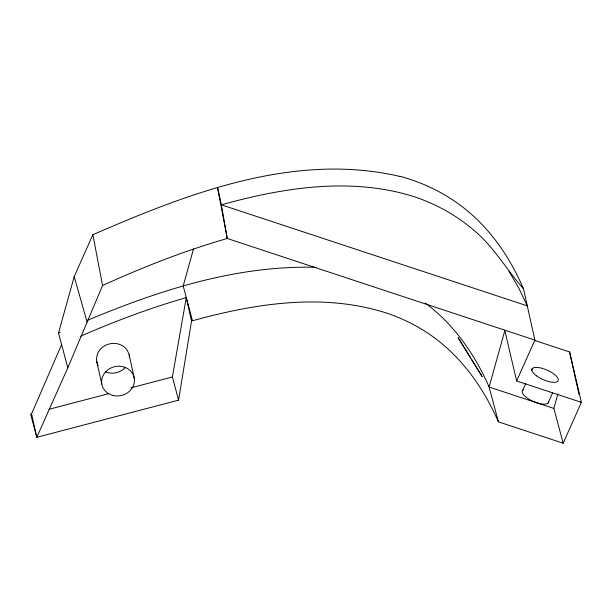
<?xml version="1.0" encoding="UTF-8"?>
<svg xmlns="http://www.w3.org/2000/svg" width="612" height="612" viewBox="0 0 612 612"><rect width="100%" height="100%" fill="white"/><g stroke="black" fill="none" stroke-linecap="round" stroke-linejoin="round"><path stroke-width="0.92" d="M61.605 344.625L31.564 413.873L30.6 414.125L36.789 437.312L178.566 400.172L191.548 321.063L186.293 297.6C150.246 307.928 115.102 321.208 80.723 336.126M178.566 400.172L172.377 376.977L186.293 297.6M31.564 413.873L36.789 437.312L67.802 367.812L58.507 333.012L74.22 276.54L92.879 234.717C188.175 193.293 294.823 151.791 400.095 176.493M193.507 248.931L183.195 285.995L192.482 320.787C254.799 303.483 322.57 292.819 385.606 312.763A179.913 161.285 -12.5 0 1 437.32 339.943C464.63 361.164 484.643 390.357 498.405 421.844L563.17 443.233L580.979 403.316L580.566 401.48M563.17 443.233L553.875 408.433L557.93 393.86M67.802 367.812L102.564 285.506L92.879 234.717M522.717 390.364L525.693 383.632M531.652 370.183L532.394 368.5M548.084 403.094L552.552 393.003M534.781 340.463L569.588 351.961L581.4 402.359L516.635 380.97L534.873 340.096L523.49 288.749C512.305 262.908 496.967 238.573 476.557 219.012A184.25 165.179 -12.5 0 0 400.149 176.34M102.564 285.506C143.024 267.123 184.495 250.744 227.251 238.489L534.873 340.096M58.507 333.012L60.183 332.262M87.439 320.313C158.998 290.417 234.916 265.723 313.306 267.253L316.09 267.467M49.052 409.29L108.867 393.615M130.96 387.832L172.377 376.977M553.875 408.433L489.118 387.044C475.348 355.564 455.336 326.364 428.025 305.143A179.913 161.285 -12.5 0 0 425.103 302.94M508.939 271.17L518.831 288.183L527.284 305.862L221.36 204.813L217.566 187.693L227.251 238.489L221.36 204.813C283.593 187.501 351.311 176.814 414.278 196.72C436.226 204.087 456.743 215.5 474.308 230.609C494.075 247.049 506.514 269.8 523.49 288.749M470.628 357.921L458.074 337.633L482.172 376.587L471.63 359.542M98.165 365.341L97.002 362.587A15.407 13.808 -12.5 0 1 96.489 358.548L97.461 354.019A17.87 16.019 -12.5 0 1 99.764 350.003L100.414 349.207A14.688 13.166 -12.5 0 1 101.118 348.465A16.501 14.787 -12.5 0 1 126.982 349.957L128.75 353.384A15.384 13.785 -12.5 0 1 129.43 357.653M74.22 276.54L87.103 322.119M498.405 421.844L489.118 387.044L504.831 330.564L516.635 380.97M96.696 361.325L101.791 384.061M569.588 351.961L578.944 394.143M129.132 354.708L134.242 378.109M105.807 371.943A16.501 14.787 -12.5 0 1 105.21 371.698M105.815 371.928A16.333 14.642 -12.5 0 0 115.247 372.945L117.879 372.241A16.738 15.002 -12.5 0 0 124.848 368.019A14.787 13.257 -12.5 0 0 125.215 367.644M548.643 401.656A14.306 5.156 23.9 0 1 532.562 401.097A14.306 5.156 23.9 0 1 523.421 389.852M536.403 375.806A14.306 5.156 23.9 0 0 558.083 380.809A14.306 5.156 23.9 0 0 540.763 367.973A14.306 5.156 23.9 0 0 536.403 375.806M112.501 395.314A16.501 14.795 -12.5 0 0 134.173 377.734A16.501 14.795 -12.5 0 0 107.383 370.206A16.501 14.795 -12.5 0 0 112.501 395.314"/></g></svg>
